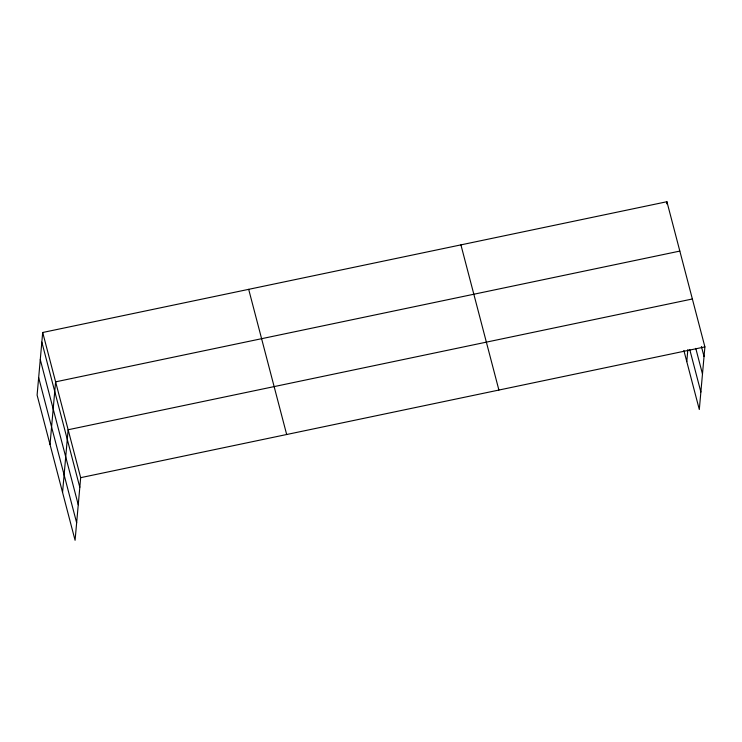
<?xml version="1.0" encoding="UTF-8"?>
<svg xmlns="http://www.w3.org/2000/svg" width="742" height="742" viewBox="0 0 742 742"><rect width="100%" height="100%" fill="white"/><g stroke="black" fill="none" stroke-linecap="round" stroke-linejoin="round"><path stroke-width="1.11" d="M42.693 332.49L37.1 395.106L75.081 540.278L80.674 477.663L42.693 332.49L666.919 201.722L704.9 346.894L699.307 409.51L683.864 350.465M50.011 444.467L55.604 381.852L679.83 251.084M62.551 492.373L68.134 429.757L692.369 298.989M666.724 203.855L666.919 201.722M686.777 361.604L687.853 349.584M80.674 477.663L704.9 346.894M701.422 346.495L704.037 356.522M695.773 348.378L702.479 374.005M689.791 349.686L700.875 392.026M460.921 244.869L498.902 390.051M248.681 289.334L286.672 434.506M41.83 342.108L79.811 487.29M40.272 359.601L78.253 504.773M38.658 377.613L76.649 522.795"/></g></svg>
